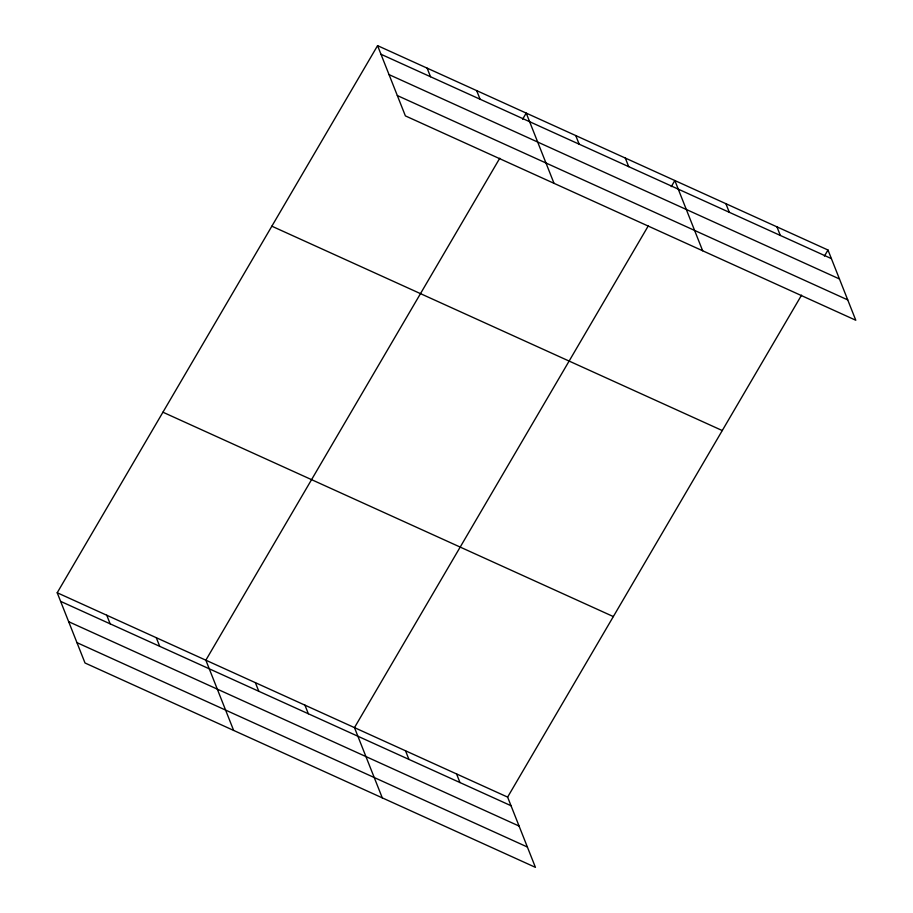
<?xml version="1.0" encoding="UTF-8"?>
<svg xmlns="http://www.w3.org/2000/svg" width="913" height="913" viewBox="0 0 913 913"><rect width="100%" height="100%" fill="white"/><g stroke="black" fill="none" stroke-linecap="round" stroke-linejoin="round"><path stroke-width="1.37" d="M57.211 592.754L507.617 797.106L535.429 867.35L85.012 662.986L57.211 592.754L377.571 45.65L827.988 250.014L855.789 320.246L405.383 115.894L377.571 45.65M499.776 158.223L205.847 660.19L233.648 730.434M522.635 119.192L526.208 113.086L554.02 183.33M648.413 225.659L354.472 727.627L382.285 797.871M671.272 186.629L674.844 180.523L702.656 250.767M507.617 797.106L801.557 295.15M824.416 256.108L827.988 250.014M380.983 54.266L831.389 258.619M389.029 74.604L839.446 278.956M397.326 95.557L847.743 299.909M271.846 226.196L722.263 430.548M162.925 412.208L613.342 616.572M60.612 601.359L511.029 805.723M68.669 621.696L519.075 826.06M76.966 642.649L527.372 847.013M776.94 226.846L780.341 235.463M725.892 203.69L729.304 212.295M625.302 158.052L628.703 166.657M575.749 135.569L579.162 144.186M476.666 90.604L480.067 99.22M427.113 68.133L430.525 76.738M456.568 773.95L459.981 782.567M405.52 750.783L408.933 759.399M304.931 705.144L308.343 713.761M255.389 682.673L258.801 691.278M156.294 637.708L159.707 646.324M106.753 615.225L110.165 623.841"/></g></svg>
